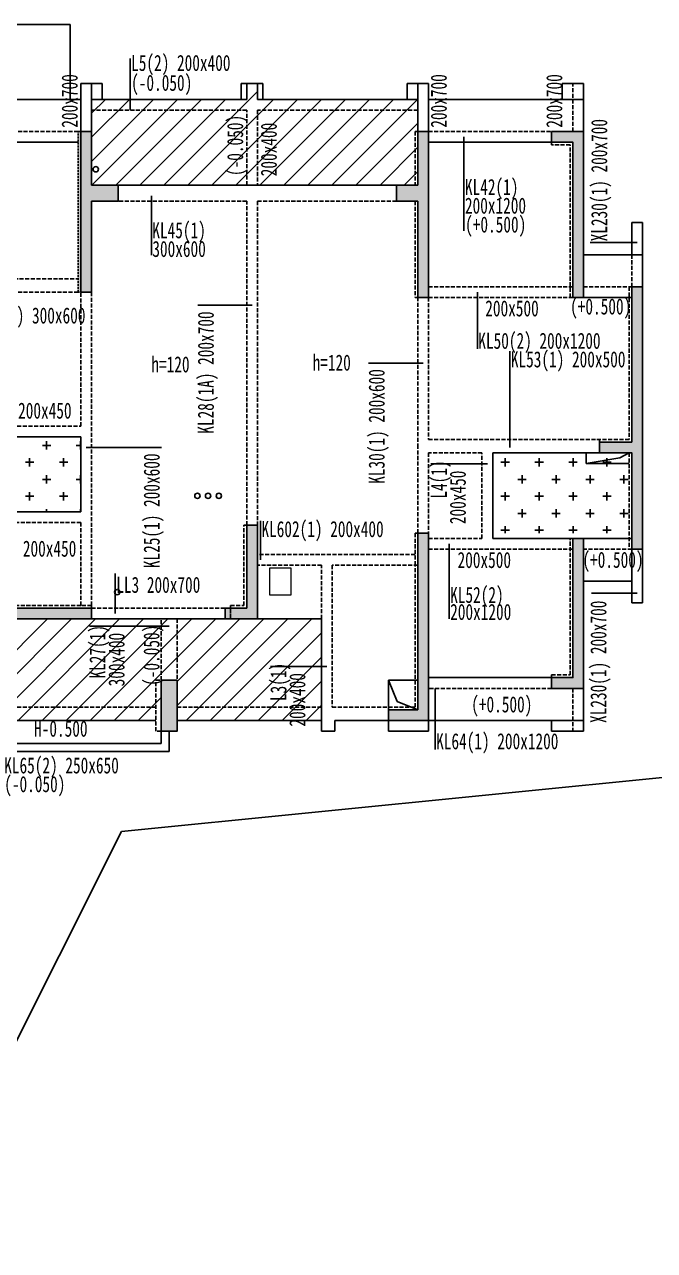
# Model space of a CAD drawing. Header units: millimetres. Extents: x 150839 to 219642, y 49429 to 88695.
# Drawn here: x 173528 to 185308, y 65795 to 88695 of the extents above; entities that cross this region are included whole.
import ezdxf
from ezdxf.enums import TextEntityAlignment as Align

# ---------------------------------------------------------------- set-up
doc = ezdxf.new("R2010")
doc.units = ezdxf.units.MM
doc.header["$LTSCALE"] = 300
doc.linetypes.add('DASH', pattern=[0.35, 0.25, -0.1])
doc.linetypes.add('HIDDEN2', pattern=[0.1875, 0.125, -0.0625])
doc.layers.get('DEFPOINTS').update_dxf_attribs({"color": 217, "linetype": 'HIDDEN2'})
for name, color, linetype in [('00-墙填充', 8, 'Continuous'), ('00-墙实线', 6, 'Continuous'), ('00-墙虚线-下层', 6, 'DASH'), ('00-平面洞口', 3, 'Continuous'), ('00-板厚度', 7, 'Continuous'), ('00-板填充', 8, 'Continuous'), ('00-梁实线', 2, 'Continuous'), ('00-梁编号', 2, 'Continuous'), ('00-梁虚线', 4, 'DASH'), ('E_detail', 125, 'Continuous'), ('VPIPE-凝结', 150, 'DASH'), ('VPIPE-废水', 91, 'DASH'), ('VPIPE-污水', 31, 'DASH'), ('VPIPE-通气', 3, 'DASH')]:
    doc.layers.add(name, color=color, linetype=linetype)
doc.layers.add('A-FLOR-SPCL', color=144, linetype='Continuous', lineweight=9)
doc.layers.add('PUB_HATCH', color=8, linetype='Continuous', lineweight=0)
doc.styles.add('黑体', font='simhei.ttf', dxfattribs={"width": 0.7})

# ---------------------------------------------------------------- blocks, each defined once
blk = doc.blocks.new('df')
at = {"layer": '00-墙填充'}
for points in [[(935790, 66029), (936290, 66030), (936290, 65729), (935790, 65729), (935790, 64029), (935540, 64030), (935540, 67029), (935790, 67029)], [(941890, 66029), (941490, 66029), (941490, 65730), (941890, 65729), (941890, 63929), (942090, 63929), (942090, 67029), (941890, 67029)], [(944390, 67030), (944990, 67030), (944990, 63930), (944790, 63930), (944790, 66830), (944390, 66830)], [(945890, 64130), (945890, 61230), (945290, 61230), (945290, 61030), (945890, 61030), (945890, 59230), (946090, 59230), (946090, 64130)], [(938690, 59680), (938890, 59680), (938890, 57930), (938390, 57930), (938390, 58130), (938690, 58130)], [(941890, 58930), (941890, 59530), (942090, 59530), (942090, 56030), (941890, 56030), (941340, 56030), (941340, 56230), (941890, 56230)], [(944790, 59430), (944990, 59430), (944990, 56630), (944390, 56630), (944390, 56830), (944790, 56830)], [(932090, 58130), (932090, 58880), (931890, 58880), (931890, 58130), (931890, 57930), (935790, 57930), (935790, 58130), (935790, 58130), (935590, 58130)], [(937090, 56780), (937390, 56780), (937390, 55830), (937090, 55830)]]:
    blk.add_hatch(color=8, dxfattribs=at).paths.add_polyline_path(points)
at = {"layer": '00-墙实线', "color": 8, "linetype": 'ByBlock'}
for p, q in [((935540, 64030), (935540, 67029)), ((935540, 67029), (935790, 67029)), ((935790, 67029), (935790, 66029)), ((942090, 67029), (941890, 67029)), ((941890, 67029), (941890, 66029)), ((942090, 63929), (942090, 67029)), ((944390, 67030), (944990, 67030)), ((944390, 66830), (944390, 67030)), ((944990, 67030), (944990, 63930)), ((944790, 66830), (944390, 66830)), ((944790, 63930), (944790, 66830)), ((935790, 66029), (936290, 66030)), ((936290, 66030), (936290, 65729)), ((941890, 66029), (941490, 66029)), ((941490, 66029), (941490, 65730)), ((936290, 65729), (935790, 65729)), ((935790, 65729), (935790, 64029)), ((941490, 65730), (941890, 65729)), ((941890, 65729), (941890, 63929)), ((945890, 64130), (945890, 61230)), ((946090, 64130), (945890, 64130)), ((946090, 59230), (946090, 64130)), ((935790, 64029), (935540, 64030)), ((941890, 63929), (942090, 63929)), ((944990, 63930), (944790, 63930)), ((945890, 61230), (945290, 61230)), ((945290, 61230), (945290, 61030)), ((945290, 61030), (945890, 61030)), ((945890, 61030), (945890, 59230)), ((938690, 59680), (938890, 59680)), ((938690, 58130), (938690, 59680)), ((938890, 59680), (938890, 57930)), ((941890, 58930), (941890, 59530)), ((941890, 59530), (941890, 59530)), ((941890, 59530), (942090, 59530)), ((942090, 59530), (942090, 56030)), ((945890, 59230), (946090, 59230)), ((941890, 58930), (941890, 58930)), ((941890, 56230), (941890, 58930)), ((935590, 58130), (932090, 58130)), ((935790, 58130), (935590, 58130)), ((935590, 58130), (935590, 58130)), ((935790, 57930), (935790, 58130)), ((935790, 58130), (935790, 58130)), ((938390, 57930), (938390, 58130)), ((938390, 58130), (938690, 58130)), ((931890, 57930), (935790, 57930)), ((938890, 57930), (938390, 57930)), ((937090, 56780), (937390, 56780)), ((937090, 55830), (937090, 56780)), ((937390, 56780), (937390, 55830)), ((941340, 56030), (941340, 56230)), ((941340, 56230), (941890, 56230)), ((941890, 56030), (941340, 56030)), ((942090, 56030), (941890, 56030)), ((937390, 55830), (937090, 55830))]:
    blk.add_line(p, q, dxfattribs=at)
at = {"layer": '00-墙实线', "color": 8}
for p, q in [((944790, 59430), (944990, 59430)), ((944790, 56830), (944790, 59430)), ((944990, 59430), (944990, 56630)), ((944390, 56630), (944390, 56830)), ((944390, 56830), (944790, 56830)), ((944990, 56630), (944390, 56630))]:
    blk.add_line(p, q, dxfattribs=at)
at = {"layer": '00-墙虚线-下层', "color": 8}
for p, q in [((942090, 67029), (941840, 67029)), ((941840, 67029), (941840, 66029)), ((942090, 63929), (942090, 67029)), ((944390, 67030), (944990, 67030)), ((944390, 66780), (944390, 67030)), ((944990, 67030), (944990, 63930)), ((944740, 66780), (944390, 66780)), ((944740, 63930), (944740, 66780)), ((941840, 66029), (941490, 66029)), ((941490, 66029), (941490, 65730)), ((941490, 65730), (941840, 65729)), ((941840, 65729), (941840, 63929)), ((945840, 64130), (945840, 61280)), ((946090, 64130), (945840, 64130)), ((946090, 59230), (946090, 64130)), ((941840, 63929), (942090, 63929)), ((944990, 63930), (944740, 63930)), ((945840, 61280), (945290, 61280)), ((945290, 61280), (945290, 61030)), ((945290, 61030), (945840, 61030)), ((945840, 61030), (945840, 59230)), ((938640, 59680), (938890, 59680)), ((938640, 58180), (938640, 59680)), ((938890, 59680), (938890, 57930)), ((941840, 58930), (941840, 59530)), ((941840, 59530), (941840, 59530)), ((941840, 59530), (942090, 59530)), ((942090, 59530), (942090, 56030)), ((944740, 59430), (944990, 59430)), ((944740, 56880), (944740, 59430)), ((944990, 59430), (944990, 56630)), ((945840, 59230), (946090, 59230)), ((941840, 58930), (941840, 58930)), ((941840, 56280), (941840, 58930)), ((935590, 58180), (932140, 58180)), ((935790, 58180), (935590, 58180)), ((935590, 58180), (935590, 58180)), ((935790, 57930), (935790, 58180)), ((935790, 58180), (935790, 58180)), ((938390, 57930), (938390, 58180)), ((938390, 58180), (938640, 58180)), ((931890, 57930), (935790, 57930)), ((938890, 57930), (938390, 57930)), ((944390, 56630), (944390, 56880)), ((944390, 56880), (944740, 56880)), ((936990, 55830), (936990, 56780)), ((936990, 56780), (937090, 56780)), ((944990, 56630), (944390, 56630)), ((941340, 56030), (941340, 56280)), ((941340, 56280), (941840, 56280)), ((941890, 56030), (941340, 56030)), ((942090, 56030), (941890, 56030)), ((937090, 55830), (936990, 55830))]:
    blk.add_line(p, q, dxfattribs=at)
at = {"layer": '00-平面洞口', "color": 8}
for p, q in [((945040, 60830), (945665, 60937)), ((945665, 60937), (945840, 61030)), ((941340, 56780), (941340, 56230)), ((941890, 56780), (941340, 56780)), ((941340, 56780), (941503, 56386)), ((941890, 56230), (941890, 56780)), ((941503, 56386), (941890, 56230)), ((941340, 56230), (941890, 56230)), ((936347, 53955), (955090, 55830)), ((932090, 45480), (936347, 53955))]:
    blk.add_line(p, q, dxfattribs=at)
at = {"layer": '00-板填充', "color": 8}
for p, q in [((935790, 67372), (936048, 67630)), ((935790, 66923), (936497, 67630)), ((935790, 66474), (936946, 67630)), ((935795, 66029), (937395, 67630)), ((936244, 66029), (937844, 67630)), ((936693, 66029), (938294, 67630)), ((937142, 66029), (938890, 67778)), ((937591, 66029), (939191, 67630)), ((938040, 66029), (939640, 67629)), ((938489, 66029), (940089, 67629)), ((938938, 66029), (940538, 67629)), ((939387, 66029), (940987, 67629)), ((939836, 66029), (941436, 67629)), ((940285, 66029), (941885, 67629)), ((940734, 66029), (941890, 67185)), ((941183, 66029), (941890, 66736)), ((941632, 66029), (941890, 66287)), ((934870, 61169), (935029, 61169)), ((934950, 61249), (934950, 61090)), ((935505, 61169), (935590, 61169)), ((935585, 61249), (935585, 61090)), ((934632, 60931), (934632, 60772)), ((935267, 60931), (935267, 60772)), ((943522, 60931), (943522, 60772)), ((944157, 60931), (944157, 60772)), ((944792, 60931), (944792, 60772)), ((945427, 60931), (945427, 60772)), ((934553, 60852), (934712, 60852)), ((935188, 60852), (935347, 60852)), ((943443, 60852), (943602, 60852)), ((944078, 60852), (944237, 60852)), ((944713, 60852), (944872, 60852)), ((945348, 60852), (945507, 60852)), ((934870, 60534), (935029, 60534)), ((934950, 60614), (934950, 60455)), ((935505, 60534), (935590, 60534)), ((935585, 60614), (935585, 60455)), ((943760, 60534), (943919, 60534)), ((943840, 60614), (943840, 60455)), ((944395, 60534), (944554, 60534)), ((944475, 60614), (944475, 60455)), ((945030, 60534), (945189, 60534)), ((945110, 60614), (945110, 60455)), ((945665, 60534), (945824, 60534)), ((945745, 60614), (945745, 60455)), ((934632, 60296), (934632, 60137)), ((935267, 60296), (935267, 60137)), ((943522, 60296), (943522, 60137)), ((944157, 60296), (944157, 60137)), ((944792, 60296), (944792, 60137)), ((945427, 60296), (945427, 60137)), ((934553, 60217), (934712, 60217)), ((935188, 60217), (935347, 60217)), ((943443, 60217), (943602, 60217)), ((944078, 60217), (944237, 60217)), ((944713, 60217), (944872, 60217)), ((945348, 60217), (945507, 60217)), ((934950, 59979), (934950, 59930)), ((935585, 59979), (935585, 59930)), ((943760, 59899), (943919, 59899)), ((943840, 59979), (943840, 59820)), ((944395, 59899), (944554, 59899)), ((944475, 59979), (944475, 59820)), ((945030, 59899), (945189, 59899)), ((945110, 59979), (945110, 59820)), ((945665, 59899), (945824, 59899)), ((945745, 59979), (945745, 59820)), ((943443, 59582), (943602, 59582)), ((943522, 59661), (943522, 59530)), ((944078, 59582), (944237, 59582)), ((944157, 59661), (944157, 59530)), ((944713, 59582), (944872, 59582)), ((944792, 59661), (944792, 59530)), ((945348, 59582), (945507, 59582)), ((945427, 59661), (945427, 59530)), ((933068, 56030), (934968, 57930)), ((933517, 56030), (935417, 57930)), ((933966, 56030), (935866, 57930)), ((934415, 56030), (936315, 57930)), ((934864, 56030), (936764, 57930)), ((935313, 56030), (937213, 57930)), ((935762, 56030), (937662, 57930)), ((936211, 56030), (938111, 57930)), ((937390, 56760), (938560, 57930)), ((937390, 56311), (939009, 57930)), ((937558, 56030), (939458, 57930)), ((938007, 56030), (939907, 57930)), ((938456, 56030), (940090, 57664)), ((938905, 56030), (940090, 57215)), ((939354, 56030), (940090, 56766)), ((936660, 56030), (937090, 56460)), ((939803, 56030), (940090, 56317))]:
    blk.add_line(p, q, dxfattribs=at)
at = {"layer": '00-梁实线', "color": 8}
for p, q in [((925990, 69030), (935390, 69030)), ((935390, 69030), (935390, 67630)), ((935590, 67630), (935590, 67930)), ((935590, 67930), (935990, 67930)), ((935790, 67631), (935790, 67930)), ((935990, 67930), (935990, 67630)), ((938590, 67630), (938590, 67930)), ((938590, 67930), (938990, 67930)), ((938690, 67630), (938690, 67930)), ((938690, 67930), (938890, 67930)), ((938690, 67930), (938690, 67630)), ((938890, 67930), (938890, 67630)), ((938890, 67630), (938890, 67930)), ((938990, 67930), (938990, 67630)), ((941690, 67630), (941690, 67930)), ((941690, 67930), (942090, 67930)), ((941890, 67930), (941890, 67630)), ((942090, 67930), (942090, 67630)), ((944590, 67630), (944590, 67930)), ((944590, 67930), (944990, 67930)), ((944990, 67930), (944990, 67030)), ((933190, 67630), (935590, 67630)), ((935590, 67029), (935590, 67630)), ((935990, 67630), (935790, 67631)), ((935790, 67631), (935790, 67030)), ((935790, 66029), (935790, 67630)), ((935790, 67630), (938690, 67630)), ((935990, 67630), (938590, 67630)), ((938690, 67630), (938590, 67630)), ((938890, 67630), (941890, 67629)), ((938990, 67630), (938890, 67630)), ((938990, 67630), (941690, 67630)), ((941890, 67630), (941690, 67630)), ((941890, 67630), (941890, 67029)), ((941890, 67629), (941890, 66029)), ((942090, 67630), (942090, 67030)), ((942090, 67630), (944590, 67630)), ((944590, 67630), (944990, 67630)), ((935540, 66830), (932840, 66830)), ((944390, 66830), (942090, 66830)), ((941890, 66029), (935790, 66029)), ((936290, 66030), (938790, 66030)), ((938790, 66030), (941490, 66030)), ((946090, 65330), (945890, 65330)), ((945890, 65330), (945890, 64730)), ((946090, 64730), (946090, 65330)), ((944990, 64730), (946090, 64730)), ((946090, 64730), (946090, 64730)), ((946090, 64730), (946090, 64730)), ((946090, 64730), (946090, 64130)), ((945890, 63930), (944990, 63930)), ((935590, 61330), (933190, 61330)), ((935590, 59930), (935590, 61330)), ((943290, 61030), (943290, 59430)), ((945290, 61030), (943290, 61030)), ((945040, 61030), (945040, 60830)), ((945040, 60830), (945840, 60830)), ((933190, 59930), (935590, 59930)), ((943290, 59430), (944790, 59430)), ((944990, 59430), (945890, 59430)), ((945890, 58630), (945890, 59230)), ((946090, 58230), (946090, 59230)), ((944990, 58630), (945890, 58630)), ((945890, 58630), (945890, 58230)), ((945890, 58230), (946090, 58230)), ((938390, 57930), (935790, 57930)), ((938890, 57930), (940090, 57930)), ((940090, 56030), (940090, 57930)), ((942090, 56830), (944390, 56830)), ((944990, 55830), (944990, 56630)), ((932090, 56030), (936990, 56030)), ((940090, 56030), (937390, 56030)), ((940090, 56030), (940090, 55830)), ((940340, 56030), (941340, 56030)), ((940340, 55830), (940340, 56030)), ((941340, 55830), (941340, 56030)), ((942090, 56030), (944390, 56030)), ((942090, 56030), (942090, 55830)), ((944390, 56030), (944390, 55830)), ((944390, 56030), (944990, 56030)), ((937090, 55600), (937090, 55830)), ((937240, 55450), (937240, 55830)), ((940090, 55830), (940340, 55830)), ((942090, 55830), (941340, 55830)), ((944390, 55830), (944990, 55830)), ((932090, 55600), (937090, 55600)), ((932090, 55450), (937240, 55450))]:
    blk.add_line(p, q, dxfattribs=at)
at = {"layer": '00-梁编号', "color": 8}
for p, q in [((936513, 67430), (936513, 68398)), ((942753, 66930), (942753, 65179)), ((936908, 65830), (936908, 64722)), ((945110, 64955), (945990, 64955)), ((943003, 64030), (943003, 62972)), ((938790, 63786), (937775, 63786)), ((943613, 61130), (943613, 62931)), ((941990, 62705), (940969, 62705)), ((935690, 61130), (937099, 61129)), ((943190, 60822), (942133, 60822)), ((938949, 59762), (938949, 59032)), ((942477, 59330), (942477, 57931)), ((936234, 58030), (936234, 58774)), ((945136, 58405), (945990, 58405)), ((937240, 57792), (935749, 57792)), ((940190, 57040), (939133, 57040)), ((942215, 56630), (942215, 55490))]:
    blk.add_line(p, q, dxfattribs=at)
at = {"layer": '00-梁虚线', "color": 8}
for p, q in [((944790, 67030), (944790, 67930)), ((938690, 67430), (935790, 67430)), ((938690, 66029), (938690, 67430)), ((938890, 67430), (938890, 66029)), ((941890, 67430), (938890, 67430)), ((932840, 67030), (935565, 67030)), ((942090, 67030), (944390, 67030)), ((938690, 65729), (936290, 65729)), ((938690, 59680), (938690, 65729)), ((938890, 65729), (938890, 59680)), ((941490, 65729), (938890, 65729)), ((945890, 64130), (945890, 64730)), ((933290, 64280), (935540, 64279)), ((942090, 64130), (944790, 64130)), ((944990, 64130), (945890, 64130)), ((935540, 64030), (933290, 64030)), ((935590, 61530), (935590, 64029)), ((935790, 64029), (935790, 58180)), ((941890, 61130), (941890, 64030)), ((942090, 63930), (942090, 61280)), ((944790, 63930), (942090, 63930)), ((932090, 61530), (935590, 61530)), ((942090, 61280), (945290, 61280)), ((941890, 59530), (941890, 61130)), ((942090, 61030), (942090, 59530)), ((943090, 61030), (942090, 61030)), ((943090, 59430), (943090, 61030)), ((935590, 59730), (932090, 59730)), ((935590, 58180), (935590, 59730)), ((942090, 59430), (943090, 59430)), ((941840, 59130), (938890, 59130)), ((944790, 59230), (942090, 59230)), ((945890, 59230), (944990, 59230)), ((940090, 58930), (938890, 58930)), ((940090, 57930), (940090, 58930)), ((941890, 58930), (940290, 58930)), ((940290, 58930), (940290, 56280)), ((935790, 58130), (938390, 58130)), ((937090, 56780), (937090, 57930)), ((937390, 57930), (937390, 56780)), ((944390, 56630), (942090, 56630)), ((944790, 56630), (944790, 55830)), ((932090, 56280), (936990, 56280)), ((937390, 56280), (940090, 56280)), ((940290, 56280), (941340, 56280)), ((937090, 55830), (937090, 55830))]:
    blk.add_line(p, q, dxfattribs=at)
at = {"layer": '00-板厚度', "color": 8, "style": '黑体', "width": 0.7}
for s, p in [('h=120', (937265, 62682)), ('H-0.500', (935215, 55877))]:
    blk.add_text(s, height=300, dxfattribs=at).set_placement(p, align=Align.MIDDLE_CENTER)
blk.add_text('h=120', height=300, dxfattribs=at).set_placement((939923, 62565))
at = {"layer": '00-梁编号', "color": 8, "ltscale": 3000, "style": '黑体', "width": 0.7}
for s, p in [('L5(2) 200x400', (936530, 68163)), ('(-0.050)', (936530, 67791)), ('KL42(1)', (942771, 65845)), ('200x1200', (942771, 65497)), ('KL45(1)', (936926, 65037)), (' (+0.500)', (942632, 65144)), ('300x600', (936926, 64688)), (' (+0.500)', (944595, 63613)), ('KL48(1A) 300x600', (933390, 63445)), ('200x500', (943151, 63578)), ('KL50(2) 200x1200', (943021, 62972)), ('KL53(1) 200x500', (943630, 62626)), ('L8(1) 200x450', (933559, 61668)), ('KL602(1) 200x400', (938966, 59455)), ('L15(1) 200x450', (933505, 59090)), ('200x500', (942633, 58878)), (' (+0.500)', (944825, 58881)), ('LL3 200x700', (936252, 58414)), ('KL52(2)', (942495, 58226)), ('200x1200', (942495, 57908)), (' (+0.500)', (942746, 56181)), ('KL64(1) 200x1200', (942233, 55492)), ('KL65(2) 250x650', (934157, 55041)), ('(-0.050)', (934157, 54691))]:
    blk.add_text(s, height=300, dxfattribs=at).set_placement(p)
for s, p in [('200x700', (935529, 67102)), ('200x700', (942431, 67102)), ('200x700', (944591, 67102)), ('(-0.050)', (938624, 66199)), ('200x400', (939253, 66195)), ('XL230(1) 200x700', (945431, 64979)), ('KL28(1A) 200x700', (938075, 61386)), ('KL30(1) 200x600', (941269, 60450)), ('KL25(1) 200x600', (937063, 58875)), ('L4(1)', (942433, 60174)), ('200x450', (942787, 59697)), ('XL230(1) 200x700', (945416, 55983)), ('KL27(1)', (936049, 56813)), ('(-0.050)', (937060, 56676)), ('300x400', (936406, 56667)), ('L3(1)', (939433, 56392)), ('200x400', (939787, 55915))]:
    blk.add_text(s, height=300, rotation=90, dxfattribs=at).set_placement(p)
blk = doc.blocks.new('rtwhrwg')
at = {"layer": 'PUB_HATCH'}
for points in [[(158827, 85695), (158327, 85695), (158327, 86695), (158127, 86695), (158127, 83695), (158327, 83695), (158327, 85395), (158827, 85395)], [(164627, 86695), (164427, 86695), (164427, 85695), (164027, 85695), (164027, 85395), (164427, 85395), (164427, 83595), (164627, 83595)], [(167527, 86695), (166927, 86695), (166927, 86495), (167327, 86495), (167327, 83595), (167527, 83595)], [(168627, 83795), (168427, 83795), (168427, 80895), (167827, 80895), (167827, 80695), (168427, 80695), (168427, 78895), (168627, 78895)], [(161427, 79345), (161227, 79345), (161227, 77795), (160827, 77795), (160827, 77595), (161427, 77595)], [(164627, 79195), (164427, 79195), (164427, 78595), (164427, 75895), (163877, 75895), (163877, 75695), (164427, 75695), (164627, 75695)], [(167527, 79095), (167327, 79095), (167327, 76495), (166927, 76495), (166927, 76295), (167527, 76295)], [(158327, 77795), (158127, 77795), (154627, 77795), (154627, 78545), (154427, 78545), (154427, 77795), (154427, 77595), (158327, 77595)], [(159927, 76445), (159627, 76445), (159627, 75495), (159927, 75495)]]:
    blk.add_hatch(color=256, dxfattribs=at).paths.add_polyline_path(points)
at = {"layer": '00-墙实线', "linetype": 'ByBlock'}
for points in [[(158327, 85695), (158827, 85695), (158827, 85395), (158327, 85395), (158327, 83695), (158127, 83695), (158127, 86695), (158327, 86695)], [(164427, 85695), (164027, 85695), (164027, 85395), (164427, 85395), (164427, 83595), (164627, 83595), (164627, 86695), (164427, 86695)], [(166927, 86695), (167527, 86695), (167527, 83595), (167327, 83595), (167327, 86495), (166927, 86495)], [(168427, 83795), (168427, 80895), (167827, 80895), (167827, 80695), (168427, 80695), (168427, 78895), (168627, 78895), (168627, 83795)], [(164427, 78595), (164427, 78595), (164427, 79195), (164427, 79195), (164627, 79195), (164627, 75695), (164427, 75695), (163877, 75695), (163877, 75895), (164427, 75895)], [(154627, 77795), (154627, 78545), (154427, 78545), (154427, 77795), (154427, 77595), (158327, 77595), (158327, 77795), (158327, 77795), (158127, 77795), (158127, 77795)], [(159627, 76445), (159927, 76445), (159927, 75495), (159627, 75495)]]:
    blk.add_lwpolyline(points, close=True, dxfattribs=at)
at = {"layer": '00-墙实线'}
blk.add_lwpolyline([(161427, 79345), (161427, 77595), (160827, 77595), (160827, 77795), (161227, 77795), (161227, 79345), (161427, 79345)], dxfattribs=at)
blk.add_lwpolyline([(167327, 79095), (167527, 79095), (167527, 76295), (166927, 76295), (166927, 76495), (167327, 76495)], close=True, dxfattribs=at)

msp = doc.modelspace()

# ---------------------------------------------------------------- linework, layer by layer
at = {"layer": 'A-FLOR-SPCL'}
msp.add_lwpolyline([(178110.8, 78041.6), (178510.8, 78041.6), (178510.8, 78541.6), (178110.8, 78541.6)], close=True, dxfattribs=at)
at = {"layer": 'VPIPE-凝结', "linetype": 'Continuous'}
msp.add_circle((174860.7, 85991.5), 50, dxfattribs=at)
at = {"layer": 'VPIPE-废水', "linetype": 'Continuous'}
for centre in [(177160.8, 79891.6), (175260.7, 78091.6)]:
    msp.add_circle(centre, 50, dxfattribs=at)
at = {"layer": 'VPIPE-污水', "linetype": 'Continuous'}
msp.add_circle((176760.8, 79891.6), 50, dxfattribs=at)
at = {"layer": 'VPIPE-通气', "linetype": 'Continuous'}
msp.add_circle((176960.8, 79891.6), 50, dxfattribs=at)

# ---------------------------------------------------------------- block references
at = {"layer": 'DEFPOINTS'}
msp.add_blockref('df', (-761008.1, 19665.2), dxfattribs=at)
at = {"layer": 'E_detail'}
msp.add_blockref('rtwhrwg', (16455.1, 0), dxfattribs=at)

doc.saveas('drawing.dxf')
